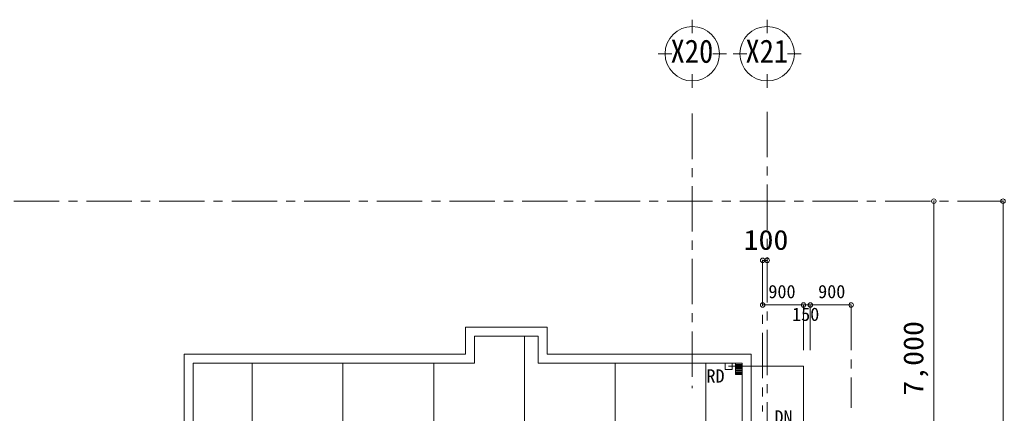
# Model space of a CAD drawing. Units: millimetres at full size, sheet at 1:200. Extents: x -55340 to 55340, y -38040 to 38040.
# Drawn here: x 19267 to 40990, y -8944 to -268 of the extents above; entities that cross this region are included whole.
import ezdxf
from ezdxf.enums import TextEntityAlignment as Align

# ---------------------------------------------------------------- set-up
doc = ezdxf.new("R2010")
doc.units = ezdxf.units.MM
doc.header["$LTSCALE"] = 200
doc.header["$PDMODE"] = 32
doc.header["$PDSIZE"] = 100
doc.linetypes.add('CHAIN1', pattern=[8, 5, -1, 1, -1])
for name, color, linetype, lineweight in [('0-1_通り芯', 3, 'Continuous', 18), ('0-4_仕上', 7, 'Continuous', 18), ('0-9_家具・設備', 4, 'Continuous', 9), ('0-A_寸法', 6, 'Continuous', 9), ('0-C_ハッチ', 4, 'Continuous', 9)]:
    doc.layers.add(name, color=color, linetype=linetype, lineweight=lineweight)
doc.layers.add('0-D_予備', color=2, linetype='Continuous')
doc.styles.add('ＭＳ ゴシック', font='')
doc.styles.get('ＭＳ ゴシック').set_extended_font_data('MS Gothic')

msp = doc.modelspace()

# ---------------------------------------------------------------- linework, layer by layer
at = {"layer": '0-1_通り芯'}
for p, q in [((34091.9, -267.5), (34091.9, -567.5)), ((35741.9, -267.5), (35741.9, -567.5)), ((33641.9, -1017.5), (33341.9, -1017.5)), ((34841.9, -1017.5), (34541.9, -1017.5)), ((35291.9, -1017.5), (34991.9, -1017.5)), ((36491.9, -1017.5), (36191.9, -1017.5)), ((34091.9, -1767.5), (34091.9, -1467.5)), ((35741.9, -1767.5), (35741.9, -1467.5))]:
    msp.add_line(p, q, dxfattribs=at)
at = {"layer": '0-1_通り芯', "color": 4, "linetype": 'CHAIN1', "lineweight": 9}
for p, q in [((34091.9, -2338.3), (34091.9, -8389)), ((35741.9, -2301.1), (35741.9, -9913)), ((40940.1, -4267), (-47566.2, -4267))]:
    msp.add_line(p, q, dxfattribs=at)
at = {"layer": '0-1_通り芯'}
for centre in [(34091.9, -1017.5), (35741.9, -1017.5)]:
    msp.add_circle(centre, 600, dxfattribs=at)
at = {"layer": '0-4_仕上'}
for p, q in [((30891.9, -7642), (30891.9, -7042)), ((29291.9, -7242), (30691.9, -7242)), ((29291.9, -7842), (29291.9, -7242)), ((30691.9, -7842), (30691.9, -7242)), ((22891.9, -7642), (22891.9, -10597.3)), ((23091.9, -7842), (29291.9, -7842)), ((23091.9, -7842), (23091.9, -10397.3)), ((30691.9, -7842), (35191.9, -7842)), ((34891.9, -7906.9), (36541.9, -7906.9)), ((36541.9, -7906.9), (36541.9, -12431.9))]:
    msp.add_line(p, q, dxfattribs=at)
for points in [[(22891.9, -7642), (29091.9, -7642), (29091.9, -7042), (30891.9, -7042)], [(30891.9, -7642), (35391.9, -7642), (35391.9, -13642)], [(35191.9, -7842), (35191.9, -13842), (36691.8, -13842)]]:
    msp.add_lwpolyline(points, dxfattribs=at)
at = {"layer": '0-9_家具・設備'}
for p, q in [((34816.9, -7842), (34816.9, -7981.9)), ((34816.9, -7981.9), (34966.9, -7981.9)), ((34966.9, -7842), (34966.9, -7981.9)), ((35041.9, -7867), (35191.9, -7867)), ((35041.9, -7892), (35191.9, -7892)), ((35041.9, -7917), (35191.9, -7917)), ((35041.9, -7942), (35191.9, -7942)), ((35041.9, -7967), (35191.9, -7967)), ((35041.9, -7992), (35191.9, -7992)), ((35041.9, -8017), (35191.9, -8017)), ((35041.9, -8042), (35191.9, -8042)), ((35041.9, -8067), (35191.9, -8067))]:
    msp.add_line(p, q, dxfattribs=at)
at = {"layer": '0-9_家具・設備', "color": 7, "lineweight": 18}
msp.add_lwpolyline([(35041.9, -7842), (35041.9, -8092), (35191.9, -8092)], dxfattribs=at)
at = {"layer": '0-A_寸法', "color": 4}
for p, q in [((40940.1, -4267), (40940.1, -22267)), ((35641.9, -5573.1), (35741.9, -5573.1)), ((35641.9, -6556.2), (36541.9, -6556.2)), ((36541.9, -6556.2), (36691.9, -6556.2)), ((36691.9, -6556.2), (37591.9, -6556.2))]:
    msp.add_line(p, q, dxfattribs=at)
at = {"layer": '0-A_寸法', "color": 4, "linetype": 'CHAIN1'}
for p, q in [((35641.9, -5573.1), (35641.9, -8906.7)), ((36541.9, -6556.2), (36541.9, -7629.2)), ((36691.9, -6556.2), (36691.9, -7629.2)), ((37591.9, -6556.2), (37591.9, -8827.2))]:
    msp.add_line(p, q, dxfattribs=at)
at = {"layer": '0-A_寸法', "color": 4}
msp.add_lwpolyline([(39416, -13467), (39416, -11267), (39416, -4267)], dxfattribs=at)
at = {"layer": '0-A_寸法'}
for p in [(39416, -4267), (40940.1, -4267), (35641.9, -5573.1), (35741.9, -5573.1), (35641.9, -6556.2), (36541.9, -6556.2), (36691.9, -6556.2), (37591.9, -6556.2)]:
    msp.add_point(p, dxfattribs=at)
at = {"layer": '0-C_ハッチ'}
for p, q in [((30391.9, -11530.4), (30391.9, -7242)), ((24391.9, -11192), (24391.9, -7842)), ((26391.9, -11192), (26391.9, -7842)), ((28391.9, -11192), (28391.9, -7842)), ((32391.9, -11535.2), (32391.9, -7842)), ((34391.9, -23367), (34391.9, -7842))]:
    msp.add_line(p, q, dxfattribs=at)

# ---------------------------------------------------------------- texts
at = {"layer": '0-1_通り芯', "color": 2, "style": 'ＭＳ ゴシック', "width": 0.9}
for s, p in [('X20', (33612.1, -1371.7)), ('X21', (35262.1, -1371.7))]:
    msp.add_text(s, height=513.2, dxfattribs=at).set_placement(p, align=Align.BOTTOM_LEFT)
at = {"layer": '0-A_寸法', "color": 2, "style": 'ＭＳ ゴシック', "width": 1.1}
msp.add_text('100', height=439.9, dxfattribs=at).set_placement((35221.9, -5473.1), align=Align.BOTTOM_LEFT)
at = {"layer": '0-A_寸法', "color": 7, "style": 'ＭＳ ゴシック'}
for s, p in [('900', (35768.5, -6495.1)), ('900', (36865.2, -6495.1)), ('150', (36291.2, -6995)), ('DN', (35900.7, -9257.7))]:
    msp.add_text(s, height=293.3, dxfattribs=at).set_placement(p, align=Align.BOTTOM_LEFT)
at = {"layer": '0-A_寸法', "color": 2, "style": 'ＭＳ ゴシック', "width": 1.1}
msp.add_text('7,000', height=439.9, rotation=90, dxfattribs=at).set_placement((39316, -8557), align=Align.BOTTOM_LEFT)
at = {"layer": '0-D_予備', "style": 'ＭＳ ゴシック'}
msp.add_text('RD', height=293.3, dxfattribs=at).set_placement((34403.1, -8356.3), align=Align.BOTTOM_LEFT)

doc.saveas('drawing.dxf')
